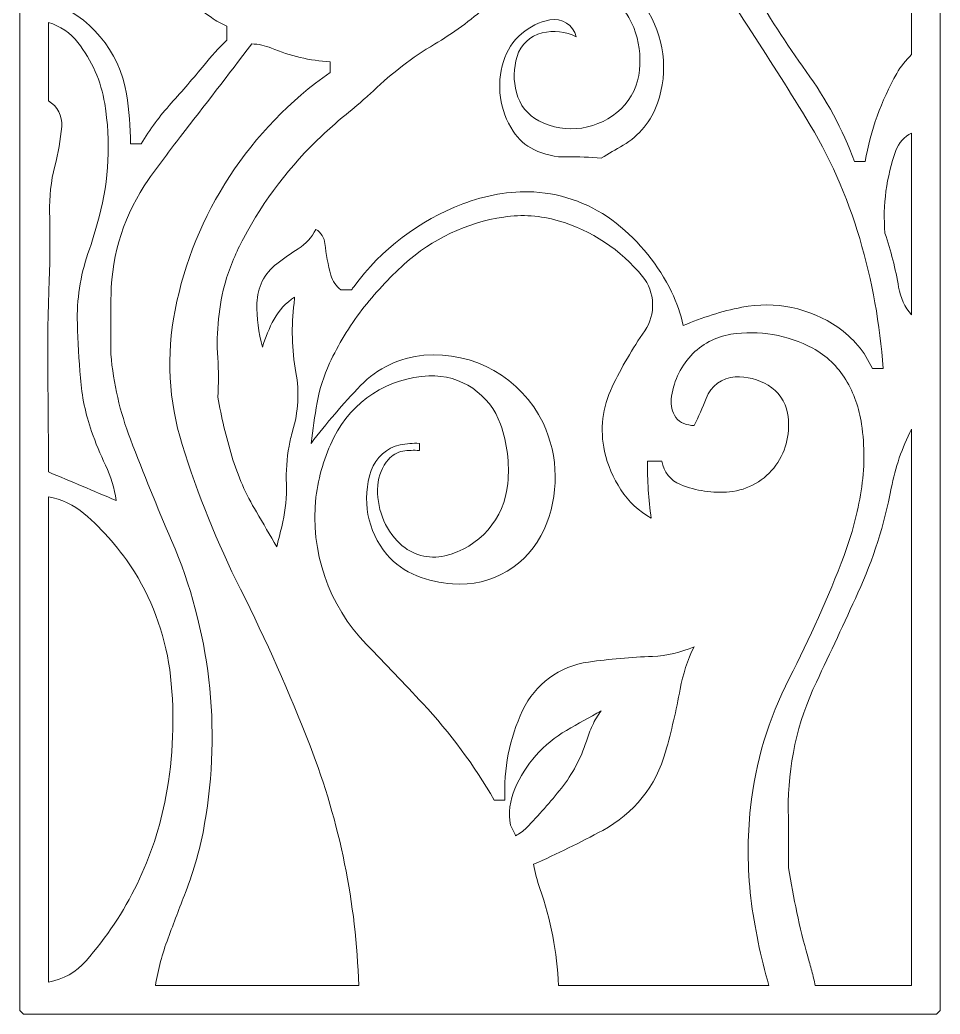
# Model space of a CAD drawing. Header units: centimetres. Extents: x -9.4 to 9.1, y -13.6 to 12.9.
# Drawn here: x 0.45 to 9.12, y -13.58 to -4.23 of the extents above; entities that cross this region are included whole.
import ezdxf

# ---------------------------------------------------------------- set-up
doc = ezdxf.new("R2010")
doc.units = ezdxf.units.CM
doc.header["$MEASUREMENT"] = 0
doc.layers.add('layer 1', color=7, linetype='Continuous')

msp = doc.modelspace()

# ---------------------------------------------------------------- linework, layer by layer
at = {"layer": 'layer 1', "color": 177, "lineweight": 9}
for points, knots in [([(0.4547, -13.55122), (0.4547, -13.55122), (0.4547, 12.83843), (0.4547, 12.83843), (0.4547, 12.83843), (0.4547, 12.83843), (0.47149, 12.85519), (0.47149, 12.85519), (0.47149, 12.85519), (0.47149, 12.85519), (0.48825, 12.87198), (0.48825, 12.87198), (0.48825, 12.87198), (0.48825, 12.87198), (9.08336, 12.87198), (9.08336, 12.87198), (9.08336, 12.87198), (9.08336, 12.87198), (9.10015, 12.85519), (9.10015, 12.85519), (9.10015, 12.85519), (9.10015, 12.85519), (9.11694, 12.83843), (9.11694, 12.83843), (9.11694, 12.83843), (9.11694, 12.83843), (9.11694, -13.55122), (9.11694, -13.55122), (9.11694, -13.55122), (9.11694, -13.55122), (9.08336, -13.5848), (9.08336, -13.5848), (9.08336, -13.5848), (9.08336, -13.5848), (0.48825, -13.5848), (0.48825, -13.5848), (0.48825, -13.5848), (0.48825, -13.5848), (0.47149, -13.56801), (0.47149, -13.56801), (0.47149, -13.56801), (0.47149, -13.56801), (0.4547, -13.55122), (0.4547, -13.55122)], [0, 0, 0, 0, 0.0833333, 0.0833333, 0.0833333, 0.0833333, 0.1666667, 0.1666667, 0.1666667, 0.1666667, 0.25, 0.25, 0.25, 0.25, 0.3333333, 0.3333333, 0.3333333, 0.3333333, 0.4166667, 0.4166667, 0.4166667, 0.4166667, 0.5, 0.5, 0.5, 0.5, 0.5833333, 0.5833333, 0.5833333, 0.5833333, 0.6666667, 0.6666667, 0.6666667, 0.6666667, 0.75, 0.75, 0.75, 0.75, 0.8333333, 0.8333333, 0.8333333, 0.8333333, 1, 1, 1, 1]), ([(2.40201, -4.28464), (2.35096, -4.26379), (2.30239, -4.23727), (2.25726, -4.20557), (2.25726, -4.20557), (1.94269, -3.98473), (1.67308, -3.70575), (1.46303, -3.38388), (1.46303, -3.38388), (1.34006, -3.19296), (1.2408, -2.9877), (1.16746, -2.77277), (1.16746, -2.77277), (1.10082, -2.56703), (1.06065, -2.35354), (1.04792, -2.13766), (1.04792, -2.13766), (1.03893, -1.98506), (1.04868, -1.83195), (1.077, -1.68175), (1.077, -1.68175), (1.0894, -1.61593), (1.13271, -1.56003), (1.19332, -1.53155), (1.19332, -1.53155), (1.16206, -1.67531), (1.2094, -1.82472), (1.31785, -1.92415), (1.31785, -1.92415), (1.3511, -1.95465), (1.38634, -1.98288), (1.42335, -2.00869), (1.42335, -2.00869), (1.69939, -2.201), (1.89867, -2.48486), (1.98597, -2.80976), (1.98597, -2.80976), (2.03069, -2.97628), (2.08294, -3.14071), (2.14254, -3.30252), (2.14254, -3.30252), (2.20441, -3.47046), (2.29664, -3.62554), (2.41465, -3.7601), (2.41465, -3.7601), (2.50639, -3.8647), (2.63326, -3.93188), (2.77134, -3.94892), (2.77134, -3.94892), (2.87278, -3.77141), (2.96037, -3.5864), (3.03336, -3.39543), (3.03336, -3.39543), (3.23559, -2.86609), (3.24911, -2.28358), (3.07141, -1.74549), (3.07141, -1.74549), (2.99136, -1.50312), (2.90248, -1.26377), (2.80491, -1.02791), (2.80491, -1.02791), (2.70233, -1.01494), (2.59881, -1.01077), (2.49552, -1.01551), (2.49552, -1.01551), (2.39092, -1.02028), (2.28667, -0.99978), (2.19166, -0.95579), (2.19166, -0.95579), (2.12873, -0.92666), (2.07405, -0.88218), (2.03271, -0.82647), (2.03271, -0.82647), (2.03271, -0.82647), (1.93198, -0.82647), (1.93198, -0.82647), (1.93198, -0.82647), (1.89456, -0.93925), (1.86558, -1.05465), (1.84531, -1.1717), (1.84531, -1.1717), (1.8002, -1.43248), (1.89701, -1.69734), (2.09984, -1.86727), (2.09984, -1.86727), (2.09984, -1.86727), (2.20057, -1.86727), (2.20057, -1.86727), (2.20057, -1.86727), (2.1749, -1.73459), (2.16364, -1.59949), (2.16699, -1.46439), (2.16699, -1.46439), (2.26982, -1.38252), (2.39931, -1.34144), (2.53051, -1.34894), (2.53051, -1.34894), (2.59835, -1.35284), (2.66038, -1.38851), (2.69788, -1.44518), (2.69788, -1.44518), (2.75253, -1.52776), (2.77523, -1.62745), (2.76182, -1.72554), (2.76182, -1.72554), (2.74822, -1.82489), (2.69257, -1.91365), (2.60914, -1.96925), (2.60914, -1.96925), (2.54509, -2.01193), (2.47535, -2.0454), (2.40201, -2.06873), (2.40201, -2.06873), (2.40201, -2.06873), (2.36265, -2.06642), (2.36265, -2.06642), (2.36265, -2.06642), (2.25309, -2.05325), (2.14963, -2.00869), (2.06476, -1.93816), (2.06476, -1.93816), (1.9812, -1.86868), (1.90843, -1.78711), (1.8489, -1.69616), (1.8489, -1.69616), (1.76812, -1.57275), (1.72961, -1.42637), (1.73912, -1.2792), (1.73912, -1.2792), (1.74844, -1.13526), (1.77496, -0.99294), (1.81811, -0.85533), (1.81811, -0.85533), (1.85572, -0.73525), (1.85119, -0.60601), (1.80516, -0.48892), (1.80516, -0.48892), (1.74397, -0.33322), (1.72852, -0.16318), (1.7606, 0.00101), (1.7606, 0.00101), (1.76752, 0.03644), (1.77469, 0.07184), (1.78205, 0.10716), (1.78205, 0.10716), (1.78943, 0.14254), (1.79464, 0.17832), (1.79767, 0.21436), (1.79767, 0.21436), (1.71075, 0.32122), (1.63978, 0.44019), (1.58701, 0.56747), (1.58701, 0.56747), (1.53444, 0.6942), (1.49081, 0.8245), (1.45641, 0.95734), (1.45641, 0.95734), (1.42098, 1.09424), (1.41297, 1.23687), (1.43281, 1.37687), (1.43281, 1.37687), (1.45246, 1.51554), (1.47336, 1.65405), (1.49549, 1.79237), (1.49549, 1.79237), (1.39961, 1.84952), (1.30305, 1.90558), (1.20589, 1.96056), (1.20589, 1.96056), (1.10723, 2.01637), (1.02402, 2.09598), (0.96389, 2.19208), (0.96389, 2.19208), (0.92933, 2.24733), (0.89464, 2.30246), (0.85978, 2.35752), (0.85978, 2.35752), (0.82454, 2.41317), (0.77807, 2.46081), (0.72329, 2.49742), (0.72329, 2.49742), (0.72329, 2.49742), (0.72326, -4.04962), (0.72326, -4.04962), (0.72326, -4.04962), (1.11028, -4.18374), (1.39264, -4.51976), (1.45856, -4.92398), (1.45856, -4.92398), (1.48377, -5.07889), (1.49615, -5.23566), (1.49549, -5.39262), (1.49549, -5.39262), (1.49549, -5.39262), (1.59623, -5.39262), (1.59623, -5.39262), (1.59623, -5.39262), (1.67818, -5.25689), (1.77295, -5.12931), (1.87918, -5.01166), (1.87918, -5.01166), (1.98523, -4.89422), (2.08831, -4.77419), (2.18839, -4.65165), (2.18839, -4.65165), (2.25505, -4.57002), (2.32638, -4.49232), (2.40201, -4.41895), (2.40201, -4.41895), (2.40201, -4.41895), (2.40201, -4.28464), (2.40201, -4.28464)], [0, 0, 0, 0, 0.0185185, 0.0185185, 0.0185185, 0.0185185, 0.037037, 0.037037, 0.037037, 0.037037, 0.0555556, 0.0555556, 0.0555556, 0.0555556, 0.0740741, 0.0740741, 0.0740741, 0.0740741, 0.0925926, 0.0925926, 0.0925926, 0.0925926, 0.1111111, 0.1111111, 0.1111111, 0.1111111, 0.1296296, 0.1296296, 0.1296296, 0.1296296, 0.1481481, 0.1481481, 0.1481481, 0.1481481, 0.1666667, 0.1666667, 0.1666667, 0.1666667, 0.1851852, 0.1851852, 0.1851852, 0.1851852, 0.2037037, 0.2037037, 0.2037037, 0.2037037, 0.2222222, 0.2222222, 0.2222222, 0.2222222, 0.2407407, 0.2407407, 0.2407407, 0.2407407, 0.2592593, 0.2592593, 0.2592593, 0.2592593, 0.2777778, 0.2777778, 0.2777778, 0.2777778, 0.2962963, 0.2962963, 0.2962963, 0.2962963, 0.3148148, 0.3148148, 0.3148148, 0.3148148, 0.3333333, 0.3333333, 0.3333333, 0.3333333, 0.3518519, 0.3518519, 0.3518519, 0.3518519, 0.3703704, 0.3703704, 0.3703704, 0.3703704, 0.3888889, 0.3888889, 0.3888889, 0.3888889, 0.4074074, 0.4074074, 0.4074074, 0.4074074, 0.4259259, 0.4259259, 0.4259259, 0.4259259, 0.4444444, 0.4444444, 0.4444444, 0.4444444, 0.462963, 0.462963, 0.462963, 0.462963, 0.4814815, 0.4814815, 0.4814815, 0.4814815, 0.5, 0.5, 0.5, 0.5, 0.5185185, 0.5185185, 0.5185185, 0.5185185, 0.537037, 0.537037, 0.537037, 0.537037, 0.5555556, 0.5555556, 0.5555556, 0.5555556, 0.5740741, 0.5740741, 0.5740741, 0.5740741, 0.5925926, 0.5925926, 0.5925926, 0.5925926, 0.6111111, 0.6111111, 0.6111111, 0.6111111, 0.6296296, 0.6296296, 0.6296296, 0.6296296, 0.6481481, 0.6481481, 0.6481481, 0.6481481, 0.6666667, 0.6666667, 0.6666667, 0.6666667, 0.6851852, 0.6851852, 0.6851852, 0.6851852, 0.7037037, 0.7037037, 0.7037037, 0.7037037, 0.7222222, 0.7222222, 0.7222222, 0.7222222, 0.7407407, 0.7407407, 0.7407407, 0.7407407, 0.7592593, 0.7592593, 0.7592593, 0.7592593, 0.7777778, 0.7777778, 0.7777778, 0.7777778, 0.7962963, 0.7962963, 0.7962963, 0.7962963, 0.8148148, 0.8148148, 0.8148148, 0.8148148, 0.8333333, 0.8333333, 0.8333333, 0.8333333, 0.8518519, 0.8518519, 0.8518519, 0.8518519, 0.8703704, 0.8703704, 0.8703704, 0.8703704, 0.8888889, 0.8888889, 0.8888889, 0.8888889, 0.9074074, 0.9074074, 0.9074074, 0.9074074, 0.9259259, 0.9259259, 0.9259259, 0.9259259, 0.9444444, 0.9444444, 0.9444444, 0.9444444, 0.962963, 0.962963, 0.962963, 0.962963, 1, 1, 1, 1]), ([(8.41186, -5.56048), (8.46187, -5.26869), (8.56247, -4.98778), (8.70904, -4.73055), (8.70904, -4.73055), (8.74647, -4.6649), (8.79342, -4.60515), (8.84834, -4.55326), (8.84834, -4.55326), (8.84834, -4.55326), (8.84834, -2.90809), (8.84834, -2.90809), (8.84834, -2.90809), (8.73851, -3.10081), (8.6127, -3.28401), (8.47231, -3.45577), (8.47231, -3.45577), (8.26539, -3.70908), (7.91733, -3.79817), (7.61398, -3.67594), (7.61398, -3.67594), (7.44217, -3.62442), (7.29412, -3.51361), (7.19625, -3.36333), (7.19625, -3.36333), (7.12468, -3.25185), (7.08552, -3.12259), (7.08315, -2.99016), (7.08315, -2.99016), (7.0808, -2.85887), (7.10498, -2.72846), (7.15423, -2.60674), (7.15423, -2.60674), (7.22111, -2.44141), (7.36588, -2.32002), (7.54031, -2.28279), (7.54031, -2.28279), (7.71597, -2.24532), (7.89852, -2.30296), (8.02095, -2.43438), (8.02095, -2.43438), (8.11263, -2.5328), (8.15501, -2.66743), (8.13634, -2.80063), (8.13634, -2.80063), (8.11746, -2.93548), (8.03158, -3.05175), (7.90825, -3.10953), (7.90825, -3.10953), (7.90825, -3.10953), (7.90825, -3.24384), (7.90825, -3.24384), (7.90825, -3.24384), (7.93243, -3.259), (7.9581, -3.27167), (7.98484, -3.28162), (7.98484, -3.28162), (8.01304, -3.29214), (8.03452, -3.31555), (8.04256, -3.34457), (8.04256, -3.34457), (8.26834, -3.31053), (8.45032, -3.14224), (8.50153, -2.9197), (8.50153, -2.9197), (8.57781, -2.58856), (8.49799, -2.24095), (8.28469, -1.97642), (8.28469, -1.97642), (8.05665, -1.69366), (7.69479, -1.55501), (7.33626, -1.61336), (7.33626, -1.61336), (7.13111, -1.6467), (6.92932, -1.69796), (6.73314, -1.76656), (6.73314, -1.76656), (6.73314, -1.76656), (6.75012, -2.06963), (6.75012, -2.06963), (6.75012, -2.06963), (6.82684, -2.71238), (7.02624, -3.33422), (7.3377, -3.90169), (7.3377, -3.90169), (7.49496, -4.18162), (7.66819, -4.45223), (7.85663, -4.71221), (7.85663, -4.71221), (8.04572, -4.97312), (8.19865, -5.25853), (8.31115, -5.56048), (8.31115, -5.56048), (8.31115, -5.56048), (8.41186, -5.56048), (8.41186, -5.56048)], [0, 0, 0, 0, 0.04, 0.04, 0.04, 0.04, 0.08, 0.08, 0.08, 0.08, 0.12, 0.12, 0.12, 0.12, 0.16, 0.16, 0.16, 0.16, 0.2, 0.2, 0.2, 0.2, 0.24, 0.24, 0.24, 0.24, 0.28, 0.28, 0.28, 0.28, 0.32, 0.32, 0.32, 0.32, 0.36, 0.36, 0.36, 0.36, 0.4, 0.4, 0.4, 0.4, 0.44, 0.44, 0.44, 0.44, 0.48, 0.48, 0.48, 0.48, 0.52, 0.52, 0.52, 0.52, 0.56, 0.56, 0.56, 0.56, 0.6, 0.6, 0.6, 0.6, 0.64, 0.64, 0.64, 0.64, 0.68, 0.68, 0.68, 0.68, 0.72, 0.72, 0.72, 0.72, 0.76, 0.76, 0.76, 0.76, 0.8, 0.8, 0.8, 0.8, 0.84, 0.84, 0.84, 0.84, 0.88, 0.88, 0.88, 0.88, 0.92, 0.92, 0.92, 0.92, 1, 1, 1, 1]), ([(3.47641, -6.76917), (3.47641, -6.76917), (3.57712, -6.76917), (3.57712, -6.76917), (3.57712, -6.76917), (3.58355, -6.75851), (3.59047, -6.74815), (3.59783, -6.73812), (3.59783, -6.73812), (3.85748, -6.3855), (4.21346, -6.11508), (4.62274, -5.95941), (4.62274, -5.95941), (4.72944, -5.91882), (4.83971, -5.88822), (4.95206, -5.86799), (4.95206, -5.86799), (5.06454, -5.84772), (5.179, -5.84058), (5.29315, -5.84665), (5.29315, -5.84665), (5.57561, -5.86292), (5.84641, -5.96576), (6.06859, -6.14098), (6.06859, -6.14098), (6.2884, -6.31437), (6.46624, -6.5353), (6.58875, -6.78705), (6.58875, -6.78705), (6.638, -6.8883), (6.6752, -6.995), (6.69956, -7.10492), (6.69956, -7.10492), (6.8762, -7.02683), (7.06107, -6.96872), (7.25062, -6.93174), (7.25062, -6.93174), (7.56465, -6.87039), (7.89034, -6.93823), (8.1539, -7.11963), (8.1539, -7.11963), (8.29548, -7.2171), (8.40788, -7.35135), (8.47902, -7.50782), (8.47902, -7.50782), (8.47902, -7.50782), (8.57975, -7.50782), (8.57975, -7.50782), (8.57975, -7.50782), (8.5514, -7.09328), (8.47771, -6.68318), (8.35991, -6.28472), (8.35991, -6.28472), (8.24196, -5.88571), (8.07191, -5.50409), (7.85407, -5.14962), (7.85407, -5.14962), (7.67547, -4.859), (7.49284, -4.57087), (7.30622, -4.28535), (7.30622, -4.28535), (6.85328, -3.5924), (6.58651, -2.79403), (6.53168, -1.968), (6.53168, -1.968), (6.30203, -2.03848), (6.10457, -2.18735), (5.97367, -2.38878), (5.97367, -2.38878), (5.80779, -2.644), (5.66563, -2.91376), (5.54885, -3.19484), (5.54885, -3.19484), (5.4794, -3.36196), (5.38012, -3.51513), (5.25586, -3.64672), (5.25586, -3.64672), (5.25586, -3.64672), (5.25586, -3.74745), (5.25586, -3.74745), (5.25586, -3.74745), (5.35232, -3.74197), (5.44866, -3.73478), (5.54487, -3.72587), (5.54487, -3.72587), (5.86162, -3.69649), (6.16911, -3.84401), (6.34471, -4.10931), (6.34471, -4.10931), (6.5211, -4.37586), (6.56253, -4.70992), (6.45681, -5.0116), (6.45681, -5.0116), (6.39867, -5.17736), (6.28382, -5.31737), (6.13267, -5.40685), (6.13267, -5.40685), (6.06442, -5.44721), (5.99599, -5.48725), (5.92736, -5.5269), (5.92736, -5.5269), (5.82066, -5.51796), (5.71358, -5.51477), (5.60652, -5.51734), (5.60652, -5.51734), (5.49799, -5.51993), (5.39042, -5.49602), (5.29317, -5.44776), (5.29317, -5.44776), (5.21389, -5.40837), (5.14652, -5.34855), (5.098, -5.27453), (5.098, -5.27453), (4.97086, -5.08045), (4.93701, -4.83954), (5.00558, -4.61791), (5.00558, -4.61791), (5.03714, -4.51592), (5.097, -4.42492), (5.17813, -4.35556), (5.17813, -4.35556), (5.25406, -4.29061), (5.3455, -4.24632), (5.44354, -4.227), (5.44354, -4.227), (5.55536, -4.20492), (5.6649, -4.27475), (5.69234, -4.38537), (5.69234, -4.38537), (5.59243, -4.3364), (5.47867, -4.32359), (5.37039, -4.34921), (5.37039, -4.34921), (5.25769, -4.37589), (5.16786, -4.46054), (5.13472, -4.57149), (5.13472, -4.57149), (5.10166, -4.68207), (5.09948, -4.79948), (5.12845, -4.91119), (5.12845, -4.91119), (5.15818, -5.02577), (5.23507, -5.12234), (5.34011, -5.17693), (5.34011, -5.17693), (5.46474, -5.24168), (5.6066, -5.26537), (5.74549, -5.24455), (5.74549, -5.24455), (5.8843, -5.22375), (6.0131, -5.16019), (6.11403, -5.06262), (6.11403, -5.06262), (6.21378, -4.96617), (6.27557, -4.8372), (6.28818, -4.69902), (6.28818, -4.69902), (6.30056, -4.5634), (6.28164, -4.4268), (6.23288, -4.29963), (6.23288, -4.29963), (6.16423, -4.12059), (6.01335, -3.98593), (5.82766, -3.9381), (5.82766, -3.9381), (5.65086, -3.89253), (5.46722, -3.87999), (5.28584, -3.90114), (5.28584, -3.90114), (5.1233, -3.92011), (4.97059, -3.98855), (4.84827, -4.09729), (4.84827, -4.09729), (4.69643, -4.23231), (4.53198, -4.35248), (4.35725, -4.45618), (4.35725, -4.45618), (4.14941, -4.57948), (3.95655, -4.72641), (3.78251, -4.89408), (3.78251, -4.89408), (3.75844, -4.91727), (3.73383, -4.93989), (3.7087, -4.96192), (3.7087, -4.96192), (3.63939, -5.02089), (3.56981, -5.07949), (3.4999, -5.13773), (3.4999, -5.13773), (3.4303, -5.19571), (3.36219, -5.25545), (3.2956, -5.31691), (3.2956, -5.31691), (3.00014, -5.59776), (2.75149, -5.92392), (2.55899, -6.28327), (2.55899, -6.28327), (2.49083, -6.41055), (2.4351, -6.54407), (2.39255, -6.68203), (2.39255, -6.68203), (2.32684, -6.91757), (2.3013, -7.16242), (2.31703, -7.40643), (2.31703, -7.40643), (2.32501, -7.52992), (2.32542, -7.65382), (2.31828, -7.7774), (2.31828, -7.7774), (2.35088, -7.96559), (2.39487, -8.1516), (2.45006, -8.33445), (2.45006, -8.33445), (2.50539, -8.51782), (2.58284, -8.69372), (2.68074, -8.85834), (2.68074, -8.85834), (2.74547, -8.96717), (2.80925, -9.07659), (2.87204, -9.18654), (2.87204, -9.18654), (2.89278, -9.10878), (2.91205, -9.03064), (2.92988, -8.95218), (2.92988, -8.95218), (2.95642, -8.83531), (2.96754, -8.7155), (2.96302, -8.59574), (2.96302, -8.59574), (2.95849, -8.47615), (2.967, -8.35639), (2.98842, -8.23865), (2.98842, -8.23865), (2.99708, -8.19096), (3.0084, -8.14375), (3.0223, -8.09728), (3.0223, -8.09728), (3.07585, -7.91817), (3.08651, -7.72902), (3.05334, -7.54502), (3.05334, -7.54502), (3.01453, -7.32955), (3.00856, -7.10936), (3.03565, -6.89211), (3.03565, -6.89211), (3.03797, -6.87358), (3.03938, -6.85496), (3.03993, -6.83632), (3.03993, -6.83632), (2.95988, -6.88928), (2.89387, -6.96074), (2.84746, -7.04474), (2.84746, -7.04474), (2.80159, -7.12776), (2.76482, -7.21546), (2.73776, -7.30638), (2.73776, -7.30638), (2.70181, -7.1718), (2.68445, -7.03288), (2.68625, -6.89358), (2.68625, -6.89358), (2.68807, -6.74764), (2.757, -6.61052), (2.87294, -6.52186), (2.87294, -6.52186), (2.9383, -6.47187), (3.00583, -6.42483), (3.07536, -6.38087), (3.07536, -6.38087), (3.14614, -6.33609), (3.20348, -6.27308), (3.24139, -6.1984), (3.24139, -6.1984), (3.28934, -6.2274), (3.32081, -6.27739), (3.32632, -6.33315), (3.32632, -6.33315), (3.33613, -6.43325), (3.35483, -6.53227), (3.38216, -6.62905), (3.38216, -6.62905), (3.39786, -6.68462), (3.43087, -6.73368), (3.47641, -6.76917)], [0, 0, 0, 0, 0.0138889, 0.0138889, 0.0138889, 0.0138889, 0.0277778, 0.0277778, 0.0277778, 0.0277778, 0.0416667, 0.0416667, 0.0416667, 0.0416667, 0.0555556, 0.0555556, 0.0555556, 0.0555556, 0.0694444, 0.0694444, 0.0694444, 0.0694444, 0.0833333, 0.0833333, 0.0833333, 0.0833333, 0.0972222, 0.0972222, 0.0972222, 0.0972222, 0.1111111, 0.1111111, 0.1111111, 0.1111111, 0.125, 0.125, 0.125, 0.125, 0.1388889, 0.1388889, 0.1388889, 0.1388889, 0.1527778, 0.1527778, 0.1527778, 0.1527778, 0.1666667, 0.1666667, 0.1666667, 0.1666667, 0.1805556, 0.1805556, 0.1805556, 0.1805556, 0.1944444, 0.1944444, 0.1944444, 0.1944444, 0.2083333, 0.2083333, 0.2083333, 0.2083333, 0.2222222, 0.2222222, 0.2222222, 0.2222222, 0.2361111, 0.2361111, 0.2361111, 0.2361111, 0.25, 0.25, 0.25, 0.25, 0.2638889, 0.2638889, 0.2638889, 0.2638889, 0.2777778, 0.2777778, 0.2777778, 0.2777778, 0.2916667, 0.2916667, 0.2916667, 0.2916667, 0.3055556, 0.3055556, 0.3055556, 0.3055556, 0.3194444, 0.3194444, 0.3194444, 0.3194444, 0.3333333, 0.3333333, 0.3333333, 0.3333333, 0.3472222, 0.3472222, 0.3472222, 0.3472222, 0.3611111, 0.3611111, 0.3611111, 0.3611111, 0.375, 0.375, 0.375, 0.375, 0.3888889, 0.3888889, 0.3888889, 0.3888889, 0.4027778, 0.4027778, 0.4027778, 0.4027778, 0.4166667, 0.4166667, 0.4166667, 0.4166667, 0.4305556, 0.4305556, 0.4305556, 0.4305556, 0.4444444, 0.4444444, 0.4444444, 0.4444444, 0.4583333, 0.4583333, 0.4583333, 0.4583333, 0.4722222, 0.4722222, 0.4722222, 0.4722222, 0.4861111, 0.4861111, 0.4861111, 0.4861111, 0.5, 0.5, 0.5, 0.5, 0.5138889, 0.5138889, 0.5138889, 0.5138889, 0.5277778, 0.5277778, 0.5277778, 0.5277778, 0.5416667, 0.5416667, 0.5416667, 0.5416667, 0.5555556, 0.5555556, 0.5555556, 0.5555556, 0.5694444, 0.5694444, 0.5694444, 0.5694444, 0.5833333, 0.5833333, 0.5833333, 0.5833333, 0.5972222, 0.5972222, 0.5972222, 0.5972222, 0.6111111, 0.6111111, 0.6111111, 0.6111111, 0.625, 0.625, 0.625, 0.625, 0.6388889, 0.6388889, 0.6388889, 0.6388889, 0.6527778, 0.6527778, 0.6527778, 0.6527778, 0.6666667, 0.6666667, 0.6666667, 0.6666667, 0.6805556, 0.6805556, 0.6805556, 0.6805556, 0.6944444, 0.6944444, 0.6944444, 0.6944444, 0.7083333, 0.7083333, 0.7083333, 0.7083333, 0.7222222, 0.7222222, 0.7222222, 0.7222222, 0.7361111, 0.7361111, 0.7361111, 0.7361111, 0.75, 0.75, 0.75, 0.75, 0.7638889, 0.7638889, 0.7638889, 0.7638889, 0.7777778, 0.7777778, 0.7777778, 0.7777778, 0.7916667, 0.7916667, 0.7916667, 0.7916667, 0.8055556, 0.8055556, 0.8055556, 0.8055556, 0.8194444, 0.8194444, 0.8194444, 0.8194444, 0.8333333, 0.8333333, 0.8333333, 0.8333333, 0.8472222, 0.8472222, 0.8472222, 0.8472222, 0.8611111, 0.8611111, 0.8611111, 0.8611111, 0.875, 0.875, 0.875, 0.875, 0.8888889, 0.8888889, 0.8888889, 0.8888889, 0.9027778, 0.9027778, 0.9027778, 0.9027778, 0.9166667, 0.9166667, 0.9166667, 0.9166667, 0.9305556, 0.9305556, 0.9305556, 0.9305556, 0.9444444, 0.9444444, 0.9444444, 0.9444444, 0.9583333, 0.9583333, 0.9583333, 0.9583333, 0.9722222, 0.9722222, 0.9722222, 0.9722222, 1, 1, 1, 1]), ([(0.72329, -4.98972), (0.80811, -5.03853), (0.85681, -5.13231), (0.84809, -5.22977), (0.84809, -5.22977), (0.83681, -5.35569), (0.8153, -5.48052), (0.78377, -5.60294), (0.78377, -5.60294), (0.74687, -5.74647), (0.73016, -5.89438), (0.73422, -6.04251), (0.73422, -6.04251), (0.74019, -6.26204), (0.73883, -6.48177), (0.73008, -6.70122), (0.73008, -6.70122), (0.71825, -6.99778), (0.71419, -7.29455), (0.71792, -7.59133), (0.71792, -7.59133), (0.72163, -7.88802), (0.72343, -8.18474), (0.72329, -8.48149), (0.72329, -8.48149), (0.93577, -8.57138), (1.14841, -8.66091), (1.36121, -8.75008), (1.36121, -8.75008), (1.34557, -8.63521), (1.31183, -8.52354), (1.26124, -8.41921), (1.26124, -8.41921), (1.21093, -8.31548), (1.16686, -8.20878), (1.12933, -8.09976), (1.12933, -8.09976), (1.07346, -7.93738), (1.03808, -7.76865), (1.02402, -7.59751), (1.02402, -7.59751), (1.00998, -7.42698), (1.00058, -7.25612), (0.99575, -7.0851), (0.99575, -7.0851), (0.98946, -6.86131), (1.02334, -6.63815), (1.09572, -6.4263), (1.09572, -6.4263), (1.13464, -6.31241), (1.16967, -6.1972), (1.20068, -6.08091), (1.20068, -6.08091), (1.2934, -5.73322), (1.31139, -5.37), (1.25336, -5.01487), (1.25336, -5.01487), (1.21913, -4.80526), (1.1326, -4.60774), (1.00167, -4.44048), (1.00167, -4.44048), (0.93078, -4.34994), (0.83353, -4.28374), (0.72329, -4.25106), (0.72329, -4.25106), (0.72329, -4.25106), (0.72329, -4.98972), (0.72329, -4.98972)], [0, 0, 0, 0, 0.0555556, 0.0555556, 0.0555556, 0.0555556, 0.1111111, 0.1111111, 0.1111111, 0.1111111, 0.1666667, 0.1666667, 0.1666667, 0.1666667, 0.2222222, 0.2222222, 0.2222222, 0.2222222, 0.2777778, 0.2777778, 0.2777778, 0.2777778, 0.3333333, 0.3333333, 0.3333333, 0.3333333, 0.3888889, 0.3888889, 0.3888889, 0.3888889, 0.4444444, 0.4444444, 0.4444444, 0.4444444, 0.5, 0.5, 0.5, 0.5, 0.5555556, 0.5555556, 0.5555556, 0.5555556, 0.6111111, 0.6111111, 0.6111111, 0.6111111, 0.6666667, 0.6666667, 0.6666667, 0.6666667, 0.7222222, 0.7222222, 0.7222222, 0.7222222, 0.7777778, 0.7777778, 0.7777778, 0.7777778, 0.8333333, 0.8333333, 0.8333333, 0.8333333, 0.8888889, 0.8888889, 0.8888889, 0.8888889, 1, 1, 1, 1]), ([(1.31098, -7.37425), (1.33494, -7.64834), (1.39705, -7.9177), (1.49555, -8.1746), (1.49555, -8.1746), (1.61836, -8.49484), (1.74757, -8.81261), (1.88308, -9.12767), (1.88308, -9.12767), (2.24388, -9.96635), (2.35186, -10.89265), (2.19397, -11.79189), (2.19397, -11.79189), (2.15514, -12.01306), (2.09474, -12.22992), (2.01366, -12.43929), (2.01366, -12.43929), (1.95811, -12.5827), (1.90341, -12.72644), (1.84953, -12.87049), (1.84953, -12.87049), (1.79551, -13.01488), (1.75567, -13.16413), (1.73051, -13.31621), (1.73051, -13.31621), (1.73051, -13.31621), (3.64427, -13.31621), (3.64427, -13.31621), (3.64427, -13.31621), (3.62089, -12.54373), (3.46608, -11.78109), (3.18631, -11.06064), (3.18631, -11.06064), (2.9915, -10.55894), (2.77316, -10.06675), (2.53201, -9.5856), (2.53201, -9.5856), (2.31226, -9.14716), (2.12845, -8.69151), (1.98248, -8.22331), (1.98248, -8.22331), (1.85504, -7.81465), (1.83184, -7.38043), (1.91494, -6.96052), (1.91494, -6.96052), (2.09436, -6.05368), (2.61816, -5.25095), (3.37568, -4.72112), (3.37568, -4.72112), (3.37568, -4.72112), (3.37568, -4.62042), (3.37568, -4.62042), (3.37568, -4.62042), (3.28064, -4.61581), (3.1862, -4.60246), (3.09362, -4.58046), (3.09362, -4.58046), (3.00109, -4.55852), (2.91044, -4.52919), (2.82257, -4.49278), (2.82257, -4.49278), (2.76362, -4.46836), (2.7008, -4.45474), (2.63705, -4.45253), (2.63705, -4.45253), (2.41564, -4.74429), (2.19231, -5.0346), (1.96705, -5.32342), (1.96705, -5.32342), (1.86376, -5.4559), (1.76362, -5.59081), (1.66679, -5.7281), (1.66679, -5.7281), (1.44186, -6.04692), (1.31848, -6.42598), (1.31272, -6.81613), (1.31272, -6.81613), (1.31, -7.00214), (1.3094, -7.18821), (1.31098, -7.37425)], [0, 0, 0, 0, 0.047619, 0.047619, 0.047619, 0.047619, 0.0952381, 0.0952381, 0.0952381, 0.0952381, 0.1428571, 0.1428571, 0.1428571, 0.1428571, 0.1904762, 0.1904762, 0.1904762, 0.1904762, 0.2380952, 0.2380952, 0.2380952, 0.2380952, 0.2857143, 0.2857143, 0.2857143, 0.2857143, 0.3333333, 0.3333333, 0.3333333, 0.3333333, 0.3809524, 0.3809524, 0.3809524, 0.3809524, 0.4285714, 0.4285714, 0.4285714, 0.4285714, 0.4761905, 0.4761905, 0.4761905, 0.4761905, 0.5238095, 0.5238095, 0.5238095, 0.5238095, 0.5714286, 0.5714286, 0.5714286, 0.5714286, 0.6190476, 0.6190476, 0.6190476, 0.6190476, 0.6666667, 0.6666667, 0.6666667, 0.6666667, 0.7142857, 0.7142857, 0.7142857, 0.7142857, 0.7619048, 0.7619048, 0.7619048, 0.7619048, 0.8095238, 0.8095238, 0.8095238, 0.8095238, 0.8571429, 0.8571429, 0.8571429, 0.8571429, 0.9047619, 0.9047619, 0.9047619, 0.9047619, 1, 1, 1, 1]), ([(8.5973, -6.23375), (8.65394, -6.39995), (8.69708, -6.57048), (8.72638, -6.74363), (8.72638, -6.74363), (8.74268, -6.83995), (8.78481, -6.93), (8.84834, -7.00421), (8.84834, -7.00421), (8.84834, -7.00421), (8.84834, -5.29189), (8.84834, -5.29189), (8.84834, -5.29189), (8.78007, -5.32546), (8.72744, -5.38414), (8.7015, -5.45569), (8.7015, -5.45569), (8.61123, -5.70458), (8.57569, -5.96987), (8.5973, -6.23375)], [0, 0, 0, 0, 0.1666667, 0.1666667, 0.1666667, 0.1666667, 0.3333333, 0.3333333, 0.3333333, 0.3333333, 0.5, 0.5, 0.5, 0.5, 0.6666667, 0.6666667, 0.6666667, 0.6666667, 1, 1, 1, 1]), ([(3.36955, -7.45944), (3.31476, -7.57713), (3.2756, -7.70146), (3.25309, -7.82932), (3.25309, -7.82932), (3.23063, -7.95665), (3.21161, -8.08455), (3.19599, -8.2129), (3.19599, -8.2129), (3.34052, -8.02233), (3.49623, -7.84052), (3.66229, -7.6684), (3.66229, -7.6684), (3.82004, -7.5049), (4.03175, -7.40395), (4.2581, -7.38417), (4.2581, -7.38417), (4.72712, -7.34309), (5.17317, -7.59618), (5.37916, -8.01952), (5.37916, -8.01952), (5.52857, -8.3363), (5.53241, -8.70274), (5.38993, -9.02271), (5.38993, -9.02271), (5.24027, -9.35887), (4.89463, -9.56431), (4.52778, -9.5357), (4.52778, -9.5357), (4.41214, -9.52665), (4.29844, -9.50073), (4.19032, -9.45876), (4.19032, -9.45876), (4.08108, -9.41638), (3.98422, -9.34718), (3.9087, -9.25756), (3.9087, -9.25756), (3.72432, -9.03879), (3.66894, -8.73875), (3.7628, -8.46849), (3.7628, -8.46849), (3.80524, -8.34628), (3.90831, -8.25487), (4.03469, -8.2272), (4.03469, -8.2272), (4.09386, -8.21429), (4.15456, -8.20946), (4.21504, -8.2129), (4.21504, -8.2129), (4.21504, -8.2129), (4.21504, -8.28002), (4.21504, -8.28002), (4.21504, -8.28002), (4.16306, -8.27599), (4.11079, -8.27817), (4.05933, -8.28657), (4.05933, -8.28657), (4.00638, -8.2952), (3.95835, -8.32265), (3.92404, -8.36389), (3.92404, -8.36389), (3.86651, -8.43309), (3.83167, -8.51826), (3.82429, -8.60795), (3.82429, -8.60795), (3.80742, -8.81318), (3.88411, -9.01492), (4.03317, -9.15702), (4.03317, -9.15702), (4.1451, -9.26372), (4.30307, -9.30689), (4.45368, -9.27179), (4.45368, -9.27179), (4.77825, -9.19605), (5.01771, -8.92138), (5.04794, -8.58947), (5.04794, -8.58947), (5.06513, -8.40133), (5.04161, -8.21178), (4.9789, -8.03359), (4.9789, -8.03359), (4.87904, -7.75003), (4.60609, -7.565), (4.30571, -7.57773), (4.30571, -7.57773), (3.92355, -7.59389), (3.58061, -7.81621), (3.41026, -8.15871), (3.41026, -8.15871), (3.3228, -8.33448), (3.26568, -8.52373), (3.24129, -8.71858), (3.24129, -8.71858), (3.18525, -9.22936), (3.36003, -9.73814), (3.71846, -10.10638), (3.71846, -10.10638), (3.8964, -10.28923), (4.07241, -10.47399), (4.24643, -10.6606), (4.24643, -10.6606), (4.50462, -10.9374), (4.73064, -11.24265), (4.92011, -11.57033), (4.92011, -11.57033), (4.92011, -11.57033), (5.02085, -11.57033), (5.02085, -11.57033), (5.02085, -11.57033), (5.00577, -11.27961), (5.06304, -10.98954), (5.18737, -10.72631), (5.18737, -10.72631), (5.30361, -10.4801), (5.53628, -10.30894), (5.80589, -10.27103), (5.80589, -10.27103), (6.00588, -10.24295), (6.20716, -10.22505), (6.40895, -10.21736), (6.40895, -10.21736), (6.544, -10.21224), (6.67678, -10.18144), (6.8003, -10.12663), (6.8003, -10.12663), (6.73927, -10.25323), (6.69539, -10.38732), (6.6698, -10.5255), (6.6698, -10.5255), (6.63287, -10.72471), (6.58711, -10.92219), (6.5326, -11.11733), (6.5326, -11.11733), (6.44441, -11.43324), (6.23109, -11.69971), (5.94224, -11.85512), (5.94224, -11.85512), (5.72881, -11.96991), (5.51102, -12.07653), (5.28944, -12.1747), (5.28944, -12.1747), (5.3038, -12.25159), (5.32397, -12.32727), (5.34978, -12.40113), (5.34978, -12.40113), (5.45278, -12.69587), (5.51165, -13.00428), (5.52446, -13.31621), (5.52446, -13.31621), (5.52446, -13.31621), (7.50537, -13.31621), (7.50537, -13.31621), (7.50537, -13.31621), (7.42729, -13.04633), (7.37035, -12.77073), (7.33506, -12.49203), (7.33506, -12.49203), (7.30358, -12.20877), (7.30235, -11.92293), (7.33141, -11.63942), (7.33141, -11.63942), (7.37793, -11.21581), (7.50175, -10.80415), (7.69656, -10.42512), (7.69656, -10.42512), (7.88991, -10.0489), (8.06243, -9.66238), (8.21334, -9.26721), (8.21334, -9.26721), (8.28668, -9.07041), (8.3404, -8.86687), (8.37368, -8.65949), (8.37368, -8.65949), (8.40709, -8.4514), (8.40848, -8.2395), (8.37782, -8.031), (8.37782, -8.031), (8.35613, -7.88352), (8.30551, -7.74183), (8.22885, -7.61398), (8.22885, -7.61398), (8.15368, -7.48863), (8.0461, -7.38599), (7.91733, -7.31687), (7.91733, -7.31687), (7.68179, -7.19039), (7.41148, -7.14454), (7.14744, -7.18635), (7.14744, -7.18635), (7.00277, -7.20925), (6.8701, -7.28022), (6.77081, -7.38793), (6.77081, -7.38793), (6.6671, -7.50046), (6.60229, -7.64322), (6.58597, -7.79538), (6.58597, -7.79538), (6.5794, -7.85632), (6.59463, -7.91759), (6.629, -7.96837), (6.629, -7.96837), (6.64748, -7.9957), (6.6743, -8.01631), (6.70551, -8.02713), (6.70551, -8.02713), (6.73603, -8.03773), (6.76797, -8.04375), (6.8003, -8.04501), (6.8003, -8.04501), (6.84339, -7.96229), (6.88122, -7.87693), (6.91359, -7.78947), (6.91359, -7.78947), (6.95649, -7.6735), (7.0645, -7.59424), (7.18799, -7.58795), (7.18799, -7.58795), (7.2969, -7.58244), (7.40508, -7.60943), (7.49864, -7.66546), (7.49864, -7.66546), (7.59444, -7.7228), (7.66089, -7.81879), (7.68089, -7.92866), (7.68089, -7.92866), (7.71213, -8.10017), (7.6722, -8.27708), (7.57046, -8.41861), (7.57046, -8.41861), (7.46814, -8.56088), (7.30911, -8.65194), (7.13466, -8.66827), (7.13466, -8.66827), (6.97767, -8.68293), (6.8194, -8.65995), (6.67305, -8.60127), (6.67305, -8.60127), (6.57986, -8.56393), (6.51333, -8.47999), (6.49813, -8.38076), (6.49813, -8.38076), (6.49813, -8.38076), (6.36382, -8.38076), (6.36382, -8.38076), (6.36382, -8.38076), (6.3603, -8.56045), (6.37153, -8.74011), (6.39739, -8.91797), (6.39739, -8.91797), (6.28227, -8.85223), (6.18424, -8.76022), (6.11136, -8.64949), (6.11136, -8.64949), (6.03889, -8.53935), (5.98708, -8.41687), (5.95851, -8.28817), (5.95851, -8.28817), (5.91313, -8.08376), (5.93813, -7.86992), (6.02929, -7.68143), (6.02929, -7.68143), (6.11809, -7.4979), (6.2207, -7.32134), (6.33618, -7.15329), (6.33618, -7.15329), (6.4434, -6.99715), (6.43509, -6.78925), (6.31547, -6.64241), (6.31547, -6.64241), (6.11076, -6.3909), (5.83453, -6.20778), (5.52315, -6.11724), (5.52315, -6.11724), (5.35646, -6.06878), (5.18132, -6.057), (5.00964, -6.08281), (5.00964, -6.08281), (4.66057, -6.13531), (4.33488, -6.28938), (4.07301, -6.52606), (4.07301, -6.52606), (3.92745, -6.65761), (3.79406, -6.80195), (3.67444, -6.95744), (3.67444, -6.95744), (3.55466, -7.11309), (3.45243, -7.28142), (3.36955, -7.45944)], [0, 0, 0, 0, 0.0136986, 0.0136986, 0.0136986, 0.0136986, 0.0273973, 0.0273973, 0.0273973, 0.0273973, 0.0410959, 0.0410959, 0.0410959, 0.0410959, 0.0547945, 0.0547945, 0.0547945, 0.0547945, 0.0684932, 0.0684932, 0.0684932, 0.0684932, 0.0821918, 0.0821918, 0.0821918, 0.0821918, 0.0958904, 0.0958904, 0.0958904, 0.0958904, 0.109589, 0.109589, 0.109589, 0.109589, 0.1232877, 0.1232877, 0.1232877, 0.1232877, 0.1369863, 0.1369863, 0.1369863, 0.1369863, 0.1506849, 0.1506849, 0.1506849, 0.1506849, 0.1643836, 0.1643836, 0.1643836, 0.1643836, 0.1780822, 0.1780822, 0.1780822, 0.1780822, 0.1917808, 0.1917808, 0.1917808, 0.1917808, 0.2054795, 0.2054795, 0.2054795, 0.2054795, 0.2191781, 0.2191781, 0.2191781, 0.2191781, 0.2328767, 0.2328767, 0.2328767, 0.2328767, 0.2465753, 0.2465753, 0.2465753, 0.2465753, 0.260274, 0.260274, 0.260274, 0.260274, 0.2739726, 0.2739726, 0.2739726, 0.2739726, 0.2876712, 0.2876712, 0.2876712, 0.2876712, 0.3013699, 0.3013699, 0.3013699, 0.3013699, 0.3150685, 0.3150685, 0.3150685, 0.3150685, 0.3287671, 0.3287671, 0.3287671, 0.3287671, 0.3424658, 0.3424658, 0.3424658, 0.3424658, 0.3561644, 0.3561644, 0.3561644, 0.3561644, 0.369863, 0.369863, 0.369863, 0.369863, 0.3835616, 0.3835616, 0.3835616, 0.3835616, 0.3972603, 0.3972603, 0.3972603, 0.3972603, 0.4109589, 0.4109589, 0.4109589, 0.4109589, 0.4246575, 0.4246575, 0.4246575, 0.4246575, 0.4383562, 0.4383562, 0.4383562, 0.4383562, 0.4520548, 0.4520548, 0.4520548, 0.4520548, 0.4657534, 0.4657534, 0.4657534, 0.4657534, 0.4794521, 0.4794521, 0.4794521, 0.4794521, 0.4931507, 0.4931507, 0.4931507, 0.4931507, 0.5068493, 0.5068493, 0.5068493, 0.5068493, 0.5205479, 0.5205479, 0.5205479, 0.5205479, 0.5342466, 0.5342466, 0.5342466, 0.5342466, 0.5479452, 0.5479452, 0.5479452, 0.5479452, 0.5616438, 0.5616438, 0.5616438, 0.5616438, 0.5753425, 0.5753425, 0.5753425, 0.5753425, 0.5890411, 0.5890411, 0.5890411, 0.5890411, 0.6027397, 0.6027397, 0.6027397, 0.6027397, 0.6164384, 0.6164384, 0.6164384, 0.6164384, 0.630137, 0.630137, 0.630137, 0.630137, 0.6438356, 0.6438356, 0.6438356, 0.6438356, 0.6575342, 0.6575342, 0.6575342, 0.6575342, 0.6712329, 0.6712329, 0.6712329, 0.6712329, 0.6849315, 0.6849315, 0.6849315, 0.6849315, 0.6986301, 0.6986301, 0.6986301, 0.6986301, 0.7123288, 0.7123288, 0.7123288, 0.7123288, 0.7260274, 0.7260274, 0.7260274, 0.7260274, 0.739726, 0.739726, 0.739726, 0.739726, 0.7534247, 0.7534247, 0.7534247, 0.7534247, 0.7671233, 0.7671233, 0.7671233, 0.7671233, 0.7808219, 0.7808219, 0.7808219, 0.7808219, 0.7945205, 0.7945205, 0.7945205, 0.7945205, 0.8082192, 0.8082192, 0.8082192, 0.8082192, 0.8219178, 0.8219178, 0.8219178, 0.8219178, 0.8356164, 0.8356164, 0.8356164, 0.8356164, 0.8493151, 0.8493151, 0.8493151, 0.8493151, 0.8630137, 0.8630137, 0.8630137, 0.8630137, 0.8767123, 0.8767123, 0.8767123, 0.8767123, 0.890411, 0.890411, 0.890411, 0.890411, 0.9041096, 0.9041096, 0.9041096, 0.9041096, 0.9178082, 0.9178082, 0.9178082, 0.9178082, 0.9315068, 0.9315068, 0.9315068, 0.9315068, 0.9452055, 0.9452055, 0.9452055, 0.9452055, 0.9589041, 0.9589041, 0.9589041, 0.9589041, 0.9726027, 0.9726027, 0.9726027, 0.9726027, 1, 1, 1, 1]), ([(7.69021, -12.20929), (7.71409, -12.3493), (7.74017, -12.48892), (7.76852, -12.62811), (7.76852, -12.62811), (7.79689, -12.76735), (7.83098, -12.90534), (7.8708, -13.04173), (7.8708, -13.04173), (7.88405, -13.0871), (7.89683, -13.13262), (7.90912, -13.17824), (7.90912, -13.17824), (7.92144, -13.2239), (7.93234, -13.2699), (7.94183, -13.31621), (7.94183, -13.31621), (7.94183, -13.31621), (8.84834, -13.31621), (8.84834, -13.31621), (8.84834, -13.31621), (8.84834, -13.31621), (8.84834, -8.07859), (8.84834, -8.07859), (8.84834, -8.07859), (8.75857, -8.2543), (8.69416, -8.44181), (8.65712, -8.63561), (8.65712, -8.63561), (8.59226, -8.9748), (8.487, -9.30507), (8.34364, -9.61923), (8.34364, -9.61923), (8.21536, -9.90036), (8.08486, -10.18051), (7.95221, -10.45963), (7.95221, -10.45963), (7.7732, -10.83637), (7.68266, -11.24887), (7.68754, -11.66597), (7.68754, -11.66597), (7.68964, -11.84705), (7.69054, -12.02818), (7.69021, -12.20929)], [0, 0, 0, 0, 0.0833333, 0.0833333, 0.0833333, 0.0833333, 0.1666667, 0.1666667, 0.1666667, 0.1666667, 0.25, 0.25, 0.25, 0.25, 0.3333333, 0.3333333, 0.3333333, 0.3333333, 0.4166667, 0.4166667, 0.4166667, 0.4166667, 0.5, 0.5, 0.5, 0.5, 0.5833333, 0.5833333, 0.5833333, 0.5833333, 0.6666667, 0.6666667, 0.6666667, 0.6666667, 0.75, 0.75, 0.75, 0.75, 0.8333333, 0.8333333, 0.8333333, 0.8333333, 1, 1, 1, 1]), ([(0.72326, -13.28263), (0.86106, -13.25914), (0.98646, -13.1889), (1.07842, -13.08364), (1.07842, -13.08364), (1.46235, -12.64419), (1.72152, -12.11025), (1.82906, -11.5367), (1.82906, -11.5367), (1.899, -11.16399), (1.91391, -10.78317), (1.8733, -10.40615), (1.8733, -10.40615), (1.83378, -10.05749), (1.71781, -9.72195), (1.53351, -9.42333), (1.53351, -9.42333), (1.40403, -9.21644), (1.24355, -9.03075), (1.05759, -8.87267), (1.05759, -8.87267), (0.96218, -8.79157), (0.84675, -8.73763), (0.72329, -8.71651), (0.72329, -8.71651), (0.72329, -8.71651), (0.72329, -13.28263), (0.72329, -13.28263)], [0, 0, 0, 0, 0.125, 0.125, 0.125, 0.125, 0.25, 0.25, 0.25, 0.25, 0.375, 0.375, 0.375, 0.375, 0.5, 0.5, 0.5, 0.5, 0.625, 0.625, 0.625, 0.625, 0.75, 0.75, 0.75, 0.75, 1, 1, 1, 1]), ([(5.07271, -11.80756), (5.08064, -11.82407), (5.08871, -11.84053), (5.09694, -11.85691), (5.09694, -11.85691), (5.10517, -11.87329), (5.11338, -11.88967), (5.12155, -11.90611), (5.12155, -11.90611), (5.15911, -11.88747), (5.19318, -11.86258), (5.22237, -11.83252), (5.22237, -11.83252), (5.33833, -11.71301), (5.44828, -11.58786), (5.55187, -11.45744), (5.55187, -11.45744), (5.65623, -11.32605), (5.73584, -11.17686), (5.78686, -11.01698), (5.78686, -11.01698), (5.80308, -10.96615), (5.82221, -10.91628), (5.84413, -10.86763), (5.84413, -10.86763), (5.86612, -10.81882), (5.89408, -10.77292), (5.92736, -10.731), (5.92736, -10.731), (5.81722, -10.79033), (5.70799, -10.85136), (5.59968, -10.91399), (5.59968, -10.91399), (5.38219, -11.0398), (5.21149, -11.23262), (5.11308, -11.46379), (5.11308, -11.46379), (5.06693, -11.57216), (5.0529, -11.69145), (5.07271, -11.80756)], [0, 0, 0, 0, 0.0909091, 0.0909091, 0.0909091, 0.0909091, 0.1818182, 0.1818182, 0.1818182, 0.1818182, 0.2727273, 0.2727273, 0.2727273, 0.2727273, 0.3636364, 0.3636364, 0.3636364, 0.3636364, 0.4545455, 0.4545455, 0.4545455, 0.4545455, 0.5454545, 0.5454545, 0.5454545, 0.5454545, 0.6363636, 0.6363636, 0.6363636, 0.6363636, 0.7272727, 0.7272727, 0.7272727, 0.7272727, 0.8181818, 0.8181818, 0.8181818, 0.8181818, 1, 1, 1, 1])]:
    msp.add_open_spline(points, degree=3, knots=knots, dxfattribs=at)

doc.saveas('drawing.dxf')
